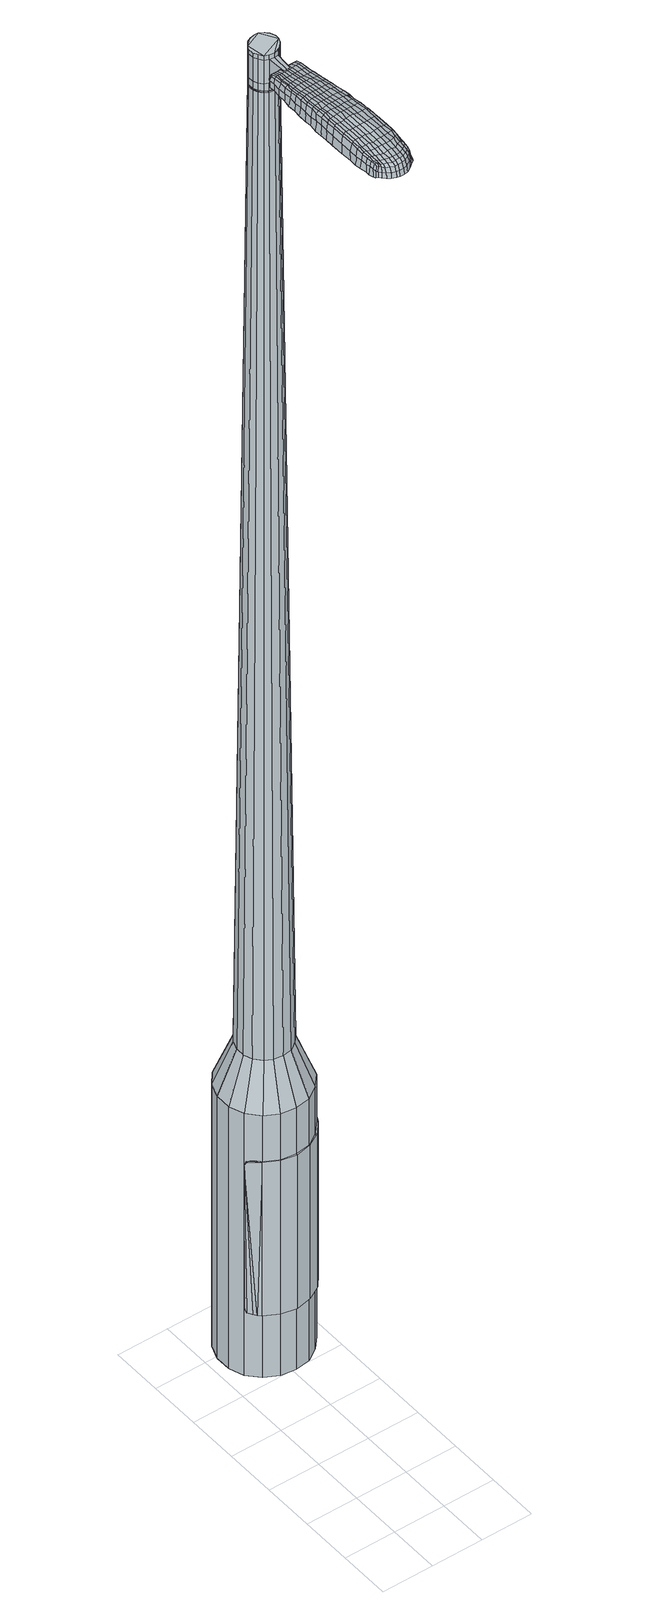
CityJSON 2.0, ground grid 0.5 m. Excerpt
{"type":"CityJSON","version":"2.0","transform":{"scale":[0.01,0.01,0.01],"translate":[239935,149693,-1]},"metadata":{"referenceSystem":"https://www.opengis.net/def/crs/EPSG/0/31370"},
"CityObjects":{
"object1":{"type":"GenericCityObject","attributes":{"cluster":921,"mean_distance_to_centroid":0.335,"new_centroid_x":239935.51,"new_centroid_y":149695.43,"mean_distance_to_camera":13.57,"H1":11.95,"H2":11.98,"Z_final":116.16,"cluster2":-1,"proj_x":239927.96,"proj_y":149695.5,"id_line":91525,"bearing_l":0.597,"distance":7.55,"orientation":"right","G_obj":270.6},"geometry":[{"type":"MultiSurface","lod":"2","boundaries":[[[0,1,2,3]],[[1,4,5,2]],[[4,6,7,5]],[[6,8,9,7]],[[8,10,11,9]],[[10,12,13,11]],[[12,14,15,13]],[[14,16,17,15]],[[16,18,19,17]],[[18,20,21,19]],[[20,22,23,21]],[[22,24,25,23]],[[24,26,27,25]],[[26,28,29,27]],[[28,30,31,29]],[[30,32,33,31]],[[32,34,35,33]],[[34,0,3,35]],[[36,37,38,39]],[[38,40,41,42]],[[41,43,42]],[[42,44,45,46]],[[45,47,46]],[[46,48,49,50]],[[49,51,50]],[[42,46,50,38]],[[50,52,39,38]],[[53,36,39]],[[2,5,7,35]],[[7,9,11,15]],[[11,13,15]],[[15,17,19,23]],[[19,21,23]],[[23,25,27,31]],[[27,29,31]],[[15,23,31,7]],[[31,33,35,7]],[[3,2,35]],[[1,0,54,55]],[[0,34,56,54]],[[34,32,57,56]],[[32,30,58,57]],[[30,28,59,58]],[[28,26,60,59]],[[26,24,61,60]],[[24,22,62,61]],[[22,20,63,62]],[[20,18,64,63]],[[18,16,65,64]],[[16,14,66,65]],[[14,12,67,66]],[[12,10,68,67]],[[10,8,69,68]],[[8,6,70,69]],[[6,4,71,70]],[[4,1,55,71]],[[55,54,72,73]],[[54,56,74,72]],[[56,57,75,74]],[[57,58,76,75]],[[58,59,77,76]],[[59,60,78,77]],[[60,61,79,78]],[[61,62,80,79]],[[62,63,81,80]],[[63,64,82,81]],[[64,65,83,82]],[[65,66,84,83]],[[66,67,85,84]],[[67,68,86,85]],[[68,69,87,86]],[[69,70,88,87]],[[70,71,89,88]],[[71,55,73,89]],[[90,91,92,93]],[[94,95,91,90]],[[75,96,95,94]],[[97,98,96,75]],[[99,100,98,97]],[[101,102,100,99]],[[103,104,102,101]],[[80,105,104,103]],[[106,107,105,80]],[[82,108,107,106]],[[83,109,108,82]],[[84,110,109,83]],[[111,112,110,84]],[[113,114,112,111]],[[115,116,114,113]],[[117,118,116,115]],[[119,120,118,117]],[[93,92,120,119]],[[121,122,123,124]],[[125,121,124,126]],[[127,125,126,128]],[[129,127,128,130]],[[131,129,130,132]],[[133,131,132,134]],[[135,133,134,136]],[[137,135,136,138]],[[139,137,138,140]],[[141,139,140,142]],[[143,141,142,144]],[[145,143,144,146]],[[147,145,146,148]],[[149,147,148,150]],[[151,149,150,152]],[[153,151,152,154]],[[73,72,90,93]],[[72,74,94,90]],[[74,75,94]],[[76,97,75]],[[76,77,99,97]],[[77,78,101,99]],[[78,79,103,101]],[[79,80,103]],[[81,106,80]],[[81,82,106]],[[85,111,84]],[[85,86,113,111]],[[86,87,115,113]],[[87,88,117,115]],[[88,89,119,117]],[[89,73,93,119]],[[155,156,92,91]],[[156,157,120,92]],[[157,158,118,120]],[[158,159,116,118]],[[159,160,114,116]],[[160,161,112,114]],[[161,110,112]],[[162,107,108]],[[162,105,107]],[[163,104,105]],[[163,164,102,104]],[[164,165,100,102]],[[165,166,98,100]],[[166,96,98]],[[167,95,96]],[[167,155,91,95]],[[39,52,153,168]],[[156,155,169,154]],[[53,39,168,122]],[[155,167,123,169]],[[36,53,122,121]],[[167,96,124,123]],[[37,36,121,125]],[[96,166,126,124]],[[38,37,125,127]],[[166,165,128,126]],[[40,38,127,129]],[[165,164,130,128]],[[41,40,129,131]],[[164,163,132,130]],[[43,41,131,133]],[[163,105,134,132]],[[42,43,133,135]],[[105,162,136,134]],[[44,42,135,137]],[[162,108,138,136]],[[45,44,137,139]],[[108,109,140,138]],[[47,45,139,141]],[[109,110,142,140]],[[46,47,141,143]],[[110,161,144,142]],[[48,46,143,145]],[[161,160,146,144]],[[49,48,145,147]],[[160,159,148,146]],[[51,49,147,149]],[[159,158,150,148]],[[50,51,149,151]],[[158,157,152,150]],[[52,50,151,153]],[[157,156,154,152]],[[153,154,170,171]],[[154,169,172,170]],[[169,123,173,172]],[[123,122,174,173]],[[122,168,175,174]],[[168,153,171,175]],[[176,177,178,179]],[[180,176,179,181]],[[176,180,182,183]],[[177,176,183,184]],[[185,186,187,188]],[[189,185,188,190]],[[185,189,191,192]],[[186,185,192,193]],[[194,195,196,197]],[[198,194,197,199]],[[194,198,200,201]],[[195,194,201,202]],[[203,204,205,206]],[[207,203,206,208]],[[203,207,209,210]],[[204,203,210,211]],[[212,213,214,215]],[[216,212,215,217]],[[212,216,218,219]],[[213,212,219,220]],[[221,222,223,224]],[[225,221,224,226]],[[221,225,227,228]],[[222,221,228,229]],[[230,231,232,233]],[[222,230,233,223]],[[230,222,229,234]],[[231,230,234,235]],[[236,237,238,239]],[[231,236,239,232]],[[236,231,235,240]],[[237,236,240,241]],[[242,180,181,243]],[[237,242,243,238]],[[242,237,241,244]],[[180,242,244,182]],[[245,246,247,248]],[[249,245,248,250]],[[245,249,251,252]],[[246,245,252,253]],[[254,255,256,257]],[[246,254,257,247]],[[254,246,253,258]],[[255,254,258,259]],[[260,261,262,263]],[[255,260,263,256]],[[260,255,259,264]],[[261,260,264,265]],[[266,267,268,269]],[[261,266,269,262]],[[266,261,265,270]],[[267,266,270,271]],[[272,177,184,273]],[[267,272,273,268]],[[272,267,271,274]],[[177,272,274,178]],[[275,276,277,278]],[[279,275,278,280]],[[275,279,281,282]],[[276,275,282,283]],[[284,285,286,287]],[[276,284,287,277]],[[284,276,283,288]],[[285,284,288,289]],[[290,291,292,293]],[[285,290,293,286]],[[290,285,289,294]],[[291,290,294,295]],[[296,189,190,297]],[[291,296,297,292]],[[296,291,295,298]],[[189,296,298,191]],[[299,300,301,302]],[[303,299,302,304]],[[299,303,305,306]],[[300,299,306,307]],[[308,309,310,311]],[[300,308,311,301]],[[308,300,307,312]],[[309,308,312,313]],[[314,315,316,317]],[[309,314,317,310]],[[314,309,313,318]],[[315,314,318,319]],[[320,321,322,323]],[[315,320,323,316]],[[320,315,319,324]],[[321,320,324,325]],[[326,186,193,327]],[[321,326,327,322]],[[326,321,325,328]],[[186,326,328,187]],[[329,215,214,330]],[[331,329,330,332]],[[329,331,333,334]],[[215,329,334,217]],[[335,331,332,336]],[[337,335,336,338]],[[335,337,339,340]],[[331,335,340,333]],[[341,337,338,342]],[[343,341,342,344]],[[341,343,345,346]],[[337,341,346,339]],[[347,343,344,348]],[[349,347,348,350]],[[347,349,351,352]],[[343,347,352,345]],[[353,349,350,354]],[[204,353,354,205]],[[353,204,211,355]],[[349,353,355,351]],[[356,357,202,201]],[[358,356,201,200]],[[356,358,359,360]],[[357,356,360,361]],[[362,363,361,360]],[[364,362,360,359]],[[362,364,365,366]],[[363,362,366,367]],[[368,369,367,366]],[[370,368,366,365]],[[368,370,371,372]],[[369,368,372,373]],[[374,375,373,372]],[[376,374,372,371]],[[374,376,209,207]],[[375,374,207,208]],[[377,378,379,380]],[[279,377,380,281]],[[377,279,280,381]],[[378,377,381,382]],[[383,198,199,384]],[[378,383,384,379]],[[383,378,382,385]],[[198,383,385,200]],[[386,387,388,389]],[[225,386,389,227]],[[386,225,226,390]],[[387,386,390,391]],[[392,393,394,395]],[[387,392,395,388]],[[392,387,391,396]],[[393,392,396,397]],[[398,195,202,399]],[[393,398,399,394]],[[398,393,397,400]],[[195,398,400,196]],[[401,402,403,404]],[[183,401,404,184]],[[401,183,182,405]],[[402,401,405,406]],[[407,408,409,410]],[[402,407,410,403]],[[407,402,406,411]],[[408,407,411,412]],[[413,206,205,414]],[[408,413,414,409]],[[413,408,412,415]],[[206,413,415,208]],[[416,417,418,419]],[[188,416,419,190]],[[416,188,187,420]],[[417,416,420,421]],[[422,210,209,423]],[[417,422,423,418]],[[422,417,421,424]],[[210,422,424,211]],[[425,426,427,428]],[[303,425,428,305]],[[425,303,304,429]],[[426,425,429,430]],[[431,216,217,432]],[[426,431,432,427]],[[431,426,430,433]],[[216,431,433,218]],[[434,435,436,437]],[[249,434,437,251]],[[434,249,250,438]],[[435,434,438,439]],[[440,441,442,443]],[[435,440,443,436]],[[440,435,439,444]],[[441,440,444,445]],[[446,213,220,447]],[[441,446,447,442]],[[446,441,445,448]],[[213,446,448,214]],[[449,450,439,438]],[[248,449,438,250]],[[449,248,247,451]],[[450,449,451,452]],[[453,454,445,444]],[[450,453,444,439]],[[453,450,452,455]],[[454,453,455,456]],[[457,330,214,448]],[[454,457,448,445]],[[457,454,456,458]],[[330,457,458,332]],[[459,460,461,462]],[[306,459,462,307]],[[459,306,305,428]],[[460,459,428,427]],[[463,334,333,464]],[[460,463,464,461]],[[463,460,427,432]],[[334,463,432,217]],[[465,466,452,451]],[[257,465,451,247]],[[465,257,256,467]],[[466,465,467,468]],[[469,470,456,455]],[[466,469,455,452]],[[469,466,468,471]],[[470,469,471,472]],[[473,336,332,458]],[[470,473,458,456]],[[473,470,472,474]],[[336,473,474,338]],[[475,476,477,478]],[[312,475,478,313]],[[475,312,307,462]],[[476,475,462,461]],[[479,340,339,480]],[[476,479,480,477]],[[479,476,461,464]],[[340,479,464,333]],[[481,482,468,467]],[[263,481,467,256]],[[481,263,262,483]],[[482,481,483,484]],[[485,486,472,471]],[[482,485,471,468]],[[485,482,484,487]],[[486,485,487,488]],[[489,342,338,474]],[[486,489,474,472]],[[489,486,488,490]],[[342,489,490,344]],[[491,492,493,494]],[[318,491,494,319]],[[491,318,313,478]],[[492,491,478,477]],[[495,346,345,496]],[[492,495,496,493]],[[495,492,477,480]],[[346,495,480,339]],[[497,498,484,483]],[[269,497,483,262]],[[497,269,268,499]],[[498,497,499,500]],[[501,502,488,487]],[[498,501,487,484]],[[501,498,500,503]],[[502,501,503,504]],[[505,348,344,490]],[[502,505,490,488]],[[505,502,504,506]],[[348,505,506,350]],[[507,508,509,510]],[[324,507,510,325]],[[507,324,319,494]],[[508,507,494,493]],[[511,352,351,512]],[[508,511,512,509]],[[511,508,493,496]],[[352,511,496,345]],[[513,514,500,499]],[[273,513,499,268]],[[513,273,184,404]],[[514,513,404,403]],[[515,516,504,503]],[[514,515,503,500]],[[515,514,403,410]],[[516,515,410,409]],[[517,354,350,506]],[[516,517,506,504]],[[517,516,409,414]],[[354,517,414,205]],[[518,519,421,420]],[[328,518,420,187]],[[518,328,325,510]],[[519,518,510,509]],[[520,355,211,424]],[[519,520,424,421]],[[520,519,509,512]],[[355,520,512,351]],[[521,522,382,381]],[[278,521,381,280]],[[521,278,277,523]],[[522,521,523,524]],[[525,358,200,385]],[[522,525,385,382]],[[525,522,524,526]],[[358,525,526,359]],[[527,528,529,530]],[[228,527,530,229]],[[527,228,227,389]],[[528,527,389,388]],[[531,532,533,534]],[[528,531,534,529]],[[531,528,388,395]],[[532,531,395,394]],[[535,357,361,536]],[[532,535,536,533]],[[535,532,394,399]],[[357,535,399,202]],[[537,538,524,523]],[[287,537,523,277]],[[537,287,286,539]],[[538,537,539,540]],[[541,364,359,526]],[[538,541,526,524]],[[541,538,540,542]],[[364,541,542,365]],[[543,544,545,546]],[[234,543,546,235]],[[543,234,229,530]],[[544,543,530,529]],[[547,548,549,550]],[[544,547,550,545]],[[547,544,529,534]],[[548,547,534,533]],[[551,363,367,552]],[[548,551,552,549]],[[551,548,533,536]],[[363,551,536,361]],[[553,554,540,539]],[[293,553,539,286]],[[553,293,292,555]],[[554,553,555,556]],[[557,370,365,542]],[[554,557,542,540]],[[557,554,556,558]],[[370,557,558,371]],[[559,560,561,562]],[[240,559,562,241]],[[559,240,235,546]],[[560,559,546,545]],[[563,564,565,566]],[[560,563,566,561]],[[563,560,545,550]],[[564,563,550,549]],[[567,369,373,568]],[[564,567,568,565]],[[567,564,549,552]],[[369,567,552,367]],[[569,570,556,555]],[[297,569,555,292]],[[569,297,190,419]],[[570,569,419,418]],[[571,376,371,558]],[[570,571,558,556]],[[571,570,418,423]],[[376,571,423,209]],[[572,573,406,405]],[[244,572,405,182]],[[572,244,241,562]],[[573,572,562,561]],[[574,575,412,411]],[[573,574,411,406]],[[574,573,561,566]],[[575,574,566,565]],[[576,375,208,415]],[[575,576,415,412]],[[576,575,565,568]],[[375,576,568,373]],[[577,578,579,580]],[[580,579,581,582]],[[583,581,579,584]],[[584,579,578,585]],[[586,587,588,589]],[[589,588,590,591]],[[592,590,588,593]],[[593,588,587,594]],[[595,596,597,598]],[[598,597,599,600]],[[601,599,597,602]],[[602,597,596,603]],[[604,605,606,607]],[[607,606,608,609]],[[610,608,606,611]],[[611,606,605,612]],[[613,614,615,616]],[[616,615,617,618]],[[619,617,615,620]],[[620,615,614,621]],[[622,623,624,625]],[[625,624,626,627]],[[628,626,624,629]],[[629,624,623,630]],[[631,632,633,634]],[[634,633,623,622]],[[630,623,633,635]],[[635,633,632,636]],[[637,638,639,640]],[[640,639,632,631]],[[636,632,639,641]],[[641,639,638,642]],[[582,581,643,644]],[[644,643,638,637]],[[642,638,643,645]],[[645,643,581,583]],[[646,647,648,649]],[[649,648,650,651]],[[652,650,648,653]],[[653,648,647,654]],[[655,656,657,658]],[[658,657,647,646]],[[654,647,657,659]],[[659,657,656,660]],[[661,662,663,664]],[[664,663,656,655]],[[660,656,663,665]],[[665,663,662,666]],[[667,668,669,670]],[[670,669,662,661]],[[666,662,669,671]],[[671,669,668,672]],[[585,578,673,674]],[[674,673,668,667]],[[672,668,673,675]],[[675,673,578,577]],[[676,677,678,679]],[[679,678,680,681]],[[682,680,678,683]],[[683,678,677,684]],[[685,686,687,688]],[[688,687,677,676]],[[684,677,687,689]],[[689,687,686,690]],[[691,692,693,694]],[[694,693,686,685]],[[690,686,693,695]],[[695,693,692,696]],[[591,590,697,698]],[[698,697,692,691]],[[696,692,697,699]],[[699,697,590,592]],[[700,701,702,703]],[[703,702,704,705]],[[706,704,702,707]],[[707,702,701,708]],[[709,710,711,712]],[[712,711,701,700]],[[708,701,711,713]],[[713,711,710,714]],[[715,716,717,718]],[[718,717,710,709]],[[714,710,717,719]],[[719,717,716,720]],[[721,722,723,724]],[[724,723,716,715]],[[720,716,723,725]],[[725,723,722,726]],[[594,587,727,728]],[[728,727,722,721]],[[726,722,727,729]],[[729,727,587,586]],[[613,616,730,731]],[[731,730,732,733]],[[734,732,730,735]],[[735,730,616,618]],[[733,732,736,737]],[[737,736,738,739]],[[740,738,736,741]],[[741,736,732,734]],[[739,738,742,743]],[[743,742,744,745]],[[746,744,742,747]],[[747,742,738,740]],[[745,744,748,749]],[[749,748,750,751]],[[752,750,748,753]],[[753,748,744,746]],[[751,750,754,755]],[[755,754,605,604]],[[612,605,754,756]],[[756,754,750,752]],[[603,757,758,602]],[[602,758,759,601]],[[760,759,758,761]],[[761,758,757,762]],[[762,763,764,761]],[[761,764,765,760]],[[766,765,764,767]],[[767,764,763,768]],[[768,769,770,767]],[[767,770,771,766]],[[772,771,770,773]],[[773,770,769,774]],[[774,775,776,773]],[[773,776,777,772]],[[610,777,776,608]],[[608,776,775,609]],[[778,779,780,781]],[[781,780,680,682]],[[681,680,780,782]],[[782,780,779,783]],[[600,599,784,785]],[[785,784,779,778]],[[783,779,784,786]],[[786,784,599,601]],[[787,788,789,790]],[[790,789,626,628]],[[627,626,789,791]],[[791,789,788,792]],[[793,794,795,796]],[[796,795,788,787]],[[792,788,795,797]],[[797,795,794,798]],[[603,596,799,800]],[[800,799,794,793]],[[798,794,799,801]],[[801,799,596,595]],[[802,803,804,805]],[[805,804,584,585]],[[583,584,804,806]],[[806,804,803,807]],[[808,809,810,811]],[[811,810,803,802]],[[807,803,810,812]],[[812,810,809,813]],[[604,607,814,815]],[[815,814,809,808]],[[813,809,814,816]],[[816,814,607,609]],[[817,818,819,820]],[[820,819,589,591]],[[586,589,819,821]],[[821,819,818,822]],[[610,611,823,824]],[[824,823,818,817]],[[822,818,823,825]],[[825,823,611,612]],[[826,827,828,829]],[[829,828,704,706]],[[705,704,828,830]],[[830,828,827,831]],[[618,617,832,833]],[[833,832,827,826]],[[831,827,832,834]],[[834,832,617,619]],[[835,836,837]],[[837,836,650,652]],[[651,650,836,838]],[[838,836,835,839]],[[840,841,842,843]],[[843,842,835,837]],[[839,835,842,844]],[[844,842,841,845]],[[621,614,846,847]],[[847,846,841,840]],[[845,841,846,848]],[[848,846,614,613]],[[839,849,850,838]],[[838,850,649,651]],[[646,649,850,851]],[[851,850,849,852]],[[845,853,854,844]],[[844,854,849,839]],[[852,849,854,855]],[[855,854,853,856]],[[613,731,857,848]],[[848,857,853,845]],[[856,853,857,858]],[[858,857,731,733]],[[859,860,861,862]],[[862,861,707,708]],[[706,707,861,829]],[[829,861,860,826]],[[734,735,863,864]],[[864,863,860,859]],[[826,860,863,833]],[[833,863,735,618]],[[852,865,851]],[[851,865,658,646]],[[655,658,865,866]],[[866,865,867]],[[856,868,869,855]],[[855,869,865,852]],[[867,865,869,870]],[[870,869,868,871]],[[733,737,872,858]],[[858,872,868,856]],[[871,868,872,873]],[[873,872,737,739]],[[874,875,876,877]],[[877,876,713,714]],[[708,713,876,862]],[[862,876,875,859]],[[740,741,878,879]],[[879,878,875,874]],[[859,875,878,864]],[[864,878,741,734]],[[867,880,881,866]],[[866,881,664,655]],[[661,664,881,882]],[[882,881,880,883]],[[871,884,885,870]],[[870,885,880,867]],[[883,880,885,886]],[[886,885,884,887]],[[739,743,888,873]],[[873,888,884,871]],[[887,884,888,889]],[[889,888,743,745]],[[890,891,892,893]],[[893,892,719,720]],[[714,719,892,877]],[[877,892,891,874]],[[746,747,894,895]],[[895,894,891,890]],[[874,891,894,879]],[[879,894,747,740]],[[883,896,897,882]],[[882,897,670,661]],[[667,670,897,898]],[[898,897,896,899]],[[887,900,901,886]],[[886,901,896,883]],[[899,896,901,902]],[[902,901,900,903]],[[745,749,904,889]],[[889,904,900,887]],[[903,900,904,905]],[[905,904,749,751]],[[906,907,908,909]],[[909,908,725,726]],[[720,725,908,893]],[[893,908,907,890]],[[752,753,910,911]],[[911,910,907,906]],[[890,907,910,895]],[[895,910,753,746]],[[899,912,913,898]],[[898,913,674,667]],[[585,674,913,805]],[[805,913,912,802]],[[903,914,915,902]],[[902,915,912,899]],[[802,912,915,811]],[[811,915,914,808]],[[751,755,916,905]],[[905,916,914,903]],[[808,914,916,815]],[[815,916,755,604]],[[822,917,918,821]],[[821,918,729,586]],[[726,729,918,909]],[[909,918,917,906]],[[612,756,919,825]],[[825,919,917,822]],[[906,917,919,911]],[[911,919,756,752]],[[783,920,921,782]],[[782,921,679,681]],[[676,679,921,922]],[[922,921,920,923]],[[601,759,924,786]],[[786,924,920,783]],[[923,920,924,925]],[[925,924,759,760]],[[926,927,928,929]],[[929,928,629,630]],[[628,629,928,790]],[[790,928,927,787]],[[930,931,932,933]],[[933,932,927,926]],[[787,927,932,796]],[[796,932,931,793]],[[762,757,934,935]],[[935,934,931,930]],[[793,931,934,800]],[[800,934,757,603]],[[923,936,937,922]],[[922,937,688,676]],[[685,688,937,938]],[[938,937,936,939]],[[760,765,940,925]],[[925,940,936,923]],[[939,936,940,941]],[[941,940,765,766]],[[942,943,944,945]],[[945,944,635,636]],[[630,635,944,929]],[[929,944,943,926]],[[946,947,948,949]],[[949,948,943,942]],[[926,943,948,933]],[[933,948,947,930]],[[768,763,950,951]],[[951,950,947,946]],[[930,947,950,935]],[[935,950,763,762]],[[939,952,953,938]],[[938,953,694,685]],[[691,694,953,954]],[[954,953,952,955]],[[766,771,956,941]],[[941,956,952,939]],[[955,952,956,957]],[[957,956,771,772]],[[958,959,960,961]],[[961,960,641,642]],[[636,641,960,945]],[[945,960,959,942]],[[962,963,964,965]],[[965,964,959,958]],[[942,959,964,949]],[[949,964,963,946]],[[774,769,966,967]],[[967,966,963,962]],[[946,963,966,951]],[[951,966,769,768]],[[955,968,969,954]],[[954,969,698,691]],[[591,698,969,820]],[[820,969,968,817]],[[772,777,970,957]],[[957,970,968,955]],[[817,968,970,824]],[[824,970,777,610]],[[807,971,972,806]],[[806,972,645,583]],[[642,645,972,961]],[[961,972,971,958]],[[813,973,974,812]],[[812,974,971,807]],[[958,971,974,965]],[[965,974,973,962]],[[609,775,975,816]],[[816,975,973,813]],[[962,973,975,967]],[[967,975,775,774]],[[577,580,179,178]],[[580,582,181,179]],[[592,593,192,191]],[[593,594,193,192]],[[595,598,197,196]],[[598,600,199,197]],[[619,620,219,218]],[[620,621,220,219]],[[622,625,224,223]],[[625,627,226,224]],[[631,634,233,232]],[[634,622,223,233]],[[637,640,239,238]],[[640,631,232,239]],[[582,644,243,181]],[[644,637,238,243]],[[652,653,252,251]],[[653,654,253,252]],[[654,659,258,253]],[[659,660,259,258]],[[660,665,264,259]],[[665,666,265,264]],[[666,671,270,265]],[[671,672,271,270]],[[672,675,274,271]],[[675,577,178,274]],[[682,683,282,281]],[[683,684,283,282]],[[684,689,288,283]],[[689,690,289,288]],[[690,695,294,289]],[[695,696,295,294]],[[696,699,298,295]],[[699,592,191,298]],[[700,703,302,301]],[[703,705,304,302]],[[709,712,311,310]],[[712,700,301,311]],[[715,718,317,316]],[[718,709,310,317]],[[721,724,323,322]],[[724,715,316,323]],[[594,728,327,193]],[[728,721,322,327]],[[778,781,380,379]],[[781,682,281,380]],[[600,785,384,199]],[[785,778,379,384]],[[627,791,390,226]],[[791,792,391,390]],[[792,797,396,391]],[[797,798,397,396]],[[798,801,400,397]],[[801,595,196,400]],[[705,830,429,304]],[[830,831,430,429]],[[831,834,433,430]],[[834,619,218,433]],[[837,437,436]],[[837,652,251,437]],[[840,843,443,442]],[[843,837,436,443]],[[621,847,447,220]],[[847,840,442,447]],[[976,977,978,979]],[[980,981,979,978]],[[982,983,984,985]],[[986,987,988,989]],[[977,990,991,978]],[[992,980,978,991]],[[993,982,985,994]],[[995,996,987,986]],[[990,997,998,991]],[[998,999,992,991]],[[1000,993,994,1001]],[[1002,996,995,1003]],[[997,1004,1005,998]],[[1005,1006,999,998]],[[1007,1000,1001,1008]],[[1009,1002,1003,1010]],[[1011,1012,1013,1014]],[[1015,1016,1012,1011]],[[1015,1017,1018,1016]],[[1017,1019,1020,1018]],[[1021,1022,1023,1024]],[[1025,1026,1022,1021]],[[1027,1028,1026,1025]],[[1029,1030,1028,1027]],[[1024,1013,1012,1021]],[[1021,1012,1016,1025]],[[1016,1018,1027,1025]],[[1018,1020,1029,1027]],[[985,984,981,980]],[[994,985,980,992]],[[999,1001,994,992]],[[1006,1008,1001,999]],[[986,989,983,982]],[[995,986,982,993]],[[1003,995,993,1000]],[[1010,1003,1000,1007]],[[987,1011,1014,988]],[[996,1015,1011,987]],[[1017,1015,996,1002]],[[1019,1017,1002,1009]],[[1031,1032,1033,1034]],[[1033,1035,1036,1037]],[[1033,1037,1038,1039]],[[1033,1039,1034]],[[1040,1031,1034,1041]],[[1042,1041,1034,1043]],[[1044,1043,1034]],[[1045,1033,1032,1046]],[[1047,1045,1046,1048]],[[1049,1047,1048,1050]],[[1051,1049,1050,1052]],[[1053,1051,1052,1054]],[[1054,1055,1056,1057]],[[1054,1057,1058,1059]],[[1054,1059,1060,1061]],[[1060,1062,1063,1064]],[[1060,1064,1065,1066]],[[1060,1066,1061]],[[1054,1061,1053]],[[1067,1068,1032,1031]],[[1069,1070,1035,1033]],[[1071,1072,1044,1034]],[[1068,1073,1046,1032]],[[1074,1069,1033,1045]],[[1073,1075,1048,1046]],[[1076,1074,1045,1047]],[[1075,1077,1050,1048]],[[1078,1076,1047,1049]],[[1077,1079,1052,1050]],[[1080,1078,1049,1051]],[[1079,1081,1054,1052]],[[1082,1080,1051,1053]],[[1081,1083,1055,1054]],[[1084,1085,1062,1060]],[[1086,1082,1053,1061]],[[1056,1055,1083,1087]],[[1057,1056,1087,1088]],[[1058,1057,1088,1089]],[[1059,1058,1089,1090]],[[1060,1059,1090,1084]],[[1091,1067,1031,1040]],[[1092,1091,1040,1041]],[[1093,1092,1041,1042]],[[1094,1093,1042,1043]],[[1072,1094,1043,1044]],[[1036,1035,1070,1095]],[[1063,1062,1085,1096]],[[1037,1036,1095,1097]],[[1038,1037,1097,1098]],[[1039,1038,1098,1099]],[[1034,1039,1099,1071]],[[1064,1063,1096,1100]],[[1065,1064,1100,1101]],[[1066,1065,1101,1102]],[[1061,1066,1102,1086]]]}]}
},
"vertices":[
[53,199,384],[39,201,384],[39,201,96],[53,199,96],[26,208,384],[26,208,96],[16,219,384],[16,219,96],[11,233,384],[11,233,96],[11,248,384],[11,248,96],[16,262,384],[16,262,96],[25,273,384],[25,273,96],[38,280,384],[38,280,96],[52,283,384],[52,283,96],[67,281,384],[67,281,96],[80,274,384],[80,274,96],[89,262,384],[89,262,96],[94,249,384],[94,249,96],[94,234,384],[94,234,96],[90,220,384],[90,220,96],[80,209,384],[80,209,96],[68,201,384],[68,201,96],[61,231,1524],[64,234,1524],[66,239,1524],[53,227,1524],[66,243,1524],[64,248,1524],[57,254,1524],[61,251,1524],[53,254,1524],[48,253,1524],[41,247,1524],[44,251,1524],[39,243,1524],[39,238,1524],[44,230,1524],[41,234,1524],[48,228,1524],[57,228,1524],[53,216,429],[44,217,429],[62,217,429],[69,222,429],[75,228,429],[78,237,429],[77,245,429],[74,254,429],[69,260,429],[61,265,429],[52,266,429],[44,264,429],[36,260,429],[31,253,429],[28,245,429],[28,236,429],[31,228,429],[37,221,429],[53,227,1483],[48,228,1483],[57,228,1483],[61,231,1483],[64,234,1483],[66,239,1483],[66,243,1483],[64,248,1483],[61,251,1483],[57,254,1483],[53,254,1483],[48,253,1483],[44,251,1483],[41,247,1483],[39,243,1483],[39,238,1483],[41,234,1483],[44,230,1483],[53,228,1483],[53,228,1485],[48,229,1485],[48,229,1483],[57,229,1483],[57,229,1485],[61,231,1485],[64,235,1483],[64,235,1485],[65,239,1483],[65,239,1485],[65,243,1483],[65,243,1485],[64,247,1483],[64,247,1485],[61,251,1485],[57,253,1483],[57,253,1485],[53,254,1485],[48,253,1485],[44,251,1485],[42,247,1483],[42,247,1485],[40,243,1483],[40,243,1485],[40,238,1483],[40,238,1485],[42,234,1483],[42,234,1485],[45,231,1483],[45,231,1485],[61,231,1519],[57,228,1519],[57,228,1493],[61,231,1493],[64,234,1519],[64,234,1493],[66,239,1519],[66,239,1493],[66,243,1519],[66,243,1493],[64,248,1519],[64,248,1493],[61,251,1519],[61,251,1493],[57,254,1519],[57,254,1493],[53,254,1519],[53,254,1493],[48,253,1519],[48,253,1493],[44,251,1519],[44,251,1493],[41,247,1519],[41,247,1493],[39,243,1519],[39,243,1493],[39,238,1519],[39,238,1493],[41,234,1519],[41,234,1493],[44,230,1519],[44,230,1493],[48,228,1519],[48,228,1493],[53,227,1485],[48,228,1485],[44,230,1485],[41,234,1485],[39,238,1485],[39,243,1485],[41,247,1485],[57,254,1485],[64,248,1485],[66,243,1485],[66,239,1485],[64,234,1485],[57,228,1485],[53,227,1519],[53,227,1493],[50,209,1513],[50,209,1518],[53,209,1513],[56,209,1513],[56,209,1518],[53,209,1518],[34,134,1519],[35,142,1518],[33,140,1509],[33,133,1510],[34,126,1519],[33,125,1510],[36,127,1526],[36,135,1525],[36,143,1525],[73,135,1519],[72,142,1518],[71,143,1525],[71,136,1525],[73,126,1519],[72,127,1526],[75,125,1510],[74,133,1510],[74,140,1509],[56,61,1519],[52,61,1519],[52,60,1513],[56,60,1513],[60,62,1519],[60,61,1513],[60,64,1524],[56,63,1524],[52,63,1524],[55,135,1530],[55,142,1529],[52,142,1529],[52,135,1530],[55,126,1531],[52,126,1531],[59,126,1530],[59,135,1530],[59,143,1529],[54,216,1512],[51,216,1512],[52,215,1517],[54,215,1517],[57,216,1512],[57,215,1517],[57,215,1506],[54,215,1506],[51,215,1506],[36,75,1519],[36,79,1519],[34,78,1512],[35,74,1512],[37,73,1518],[36,72,1512],[38,73,1522],[38,76,1523],[37,79,1524],[35,83,1519],[35,89,1519],[33,88,1512],[34,82,1512],[37,84,1524],[36,89,1525],[34,95,1519],[34,103,1519],[33,101,1511],[33,94,1511],[36,96,1526],[36,103,1526],[34,114,1519],[33,113,1510],[36,115,1526],[38,208,1513],[37,201,1513],[39,201,1518],[39,209,1517],[38,214,1512],[39,213,1516],[37,213,1506],[37,207,1507],[36,200,1507],[37,193,1514],[37,186,1515],[38,186,1520],[38,194,1519],[36,192,1507],[35,185,1507],[36,178,1515],[36,171,1516],[37,172,1522],[38,179,1521],[35,177,1508],[34,170,1508],[35,163,1517],[35,156,1517],[37,157,1524],[37,164,1523],[34,162,1508],[34,155,1509],[35,149,1518],[36,150,1524],[33,147,1509],[72,75,1519],[72,78,1519],[71,78,1524],[71,75,1523],[71,72,1518],[71,73,1522],[73,71,1512],[73,74,1512],[74,77,1512],[73,83,1519],[73,89,1519],[72,89,1525],[72,83,1524],[74,82,1512],[75,88,1512],[74,95,1519],[74,103,1519],[72,103,1526],[72,95,1526],[75,94,1511],[75,101,1511],[73,114,1519],[72,115,1526],[75,113,1510],[68,208,1513],[69,201,1513],[70,200,1507],[69,207,1507],[67,214,1512],[68,213,1506],[67,213,1516],[67,209,1517],[67,202,1518],[69,193,1514],[70,186,1515],[71,185,1507],[70,192,1507],[68,194,1519],[68,187,1520],[70,178,1515],[71,171,1516],[72,170,1508],[71,177,1508],[69,179,1521],[69,172,1522],[71,164,1517],[72,156,1517],[73,155,1509],[73,162,1508],[70,164,1523],[70,157,1524],[72,149,1518],[74,148,1509],[70,150,1524],[54,209,1519],[52,209,1519],[54,202,1520],[52,202,1520],[57,202,1520],[57,209,1519],[54,194,1522],[52,194,1522],[54,187,1523],[52,187,1523],[58,187,1523],[57,194,1521],[55,179,1524],[52,179,1524],[55,172,1525],[52,172,1525],[58,172,1525],[58,179,1524],[55,165,1526],[52,165,1526],[55,157,1527],[52,157,1527],[58,157,1527],[58,165,1526],[55,150,1528],[52,150,1528],[59,150,1528],[56,66,1527],[52,66,1527],[60,67,1526],[60,71,1527],[56,70,1528],[52,70,1528],[56,77,1529],[52,77,1529],[60,77,1528],[60,84,1530],[56,84,1530],[52,84,1530],[56,91,1531],[52,91,1531],[60,92,1530],[60,101,1531],[56,100,1531],[52,100,1531],[56,113,1531],[52,113,1531],[59,113,1531],[70,70,1518],[68,68,1519],[69,67,1513],[72,69,1513],[70,72,1523],[68,69,1523],[65,65,1519],[65,64,1513],[64,66,1524],[38,71,1518],[40,69,1518],[40,70,1523],[39,72,1523],[37,70,1513],[39,68,1513],[42,66,1519],[45,63,1519],[45,65,1524],[42,67,1523],[42,65,1513],[45,63,1513],[49,62,1519],[49,63,1524],[49,61,1513],[37,136,1528],[39,136,1528],[40,143,1528],[38,143,1527],[37,127,1528],[39,127,1529],[42,135,1529],[45,135,1530],[45,143,1529],[42,143,1528],[42,126,1529],[45,126,1530],[49,135,1530],[49,142,1529],[48,126,1531],[70,136,1528],[67,136,1529],[68,127,1529],[70,127,1528],[69,143,1527],[67,143,1528],[63,135,1529],[64,126,1530],[63,143,1528],[66,216,1512],[64,216,1512],[64,215,1517],[66,215,1517],[67,215,1506],[65,215,1506],[61,216,1512],[60,215,1517],[61,215,1506],[39,216,1512],[41,216,1512],[40,215,1506],[39,215,1506],[40,215,1517],[42,215,1517],[43,216,1512],[46,216,1512],[46,215,1506],[43,215,1506],[44,215,1517],[46,215,1517],[49,216,1512],[49,215,1506],[49,215,1517],[40,209,1519],[42,209,1519],[40,202,1520],[41,202,1520],[44,209,1519],[46,209,1519],[44,202,1520],[46,202,1520],[49,209,1519],[49,202,1520],[66,209,1519],[64,209,1519],[64,202,1520],[66,202,1520],[61,209,1519],[61,202,1520],[40,194,1521],[41,194,1521],[39,187,1522],[41,187,1522],[44,194,1521],[46,194,1521],[43,187,1522],[46,187,1523],[49,194,1522],[49,187,1523],[66,194,1521],[64,194,1521],[65,187,1522],[67,187,1522],[61,194,1521],[61,187,1522],[39,179,1523],[41,179,1523],[39,172,1524],[41,172,1524],[43,179,1523],[46,179,1524],[43,172,1525],[46,172,1525],[49,179,1524],[49,172,1525],[67,179,1523],[65,179,1523],[66,172,1524],[68,172,1524],[62,179,1524],[62,172,1525],[38,165,1525],[40,165,1525],[38,157,1526],[40,157,1526],[43,165,1526],[46,165,1526],[43,157,1527],[46,157,1527],[49,165,1526],[49,157,1527],[68,165,1525],[66,165,1525],[66,157,1526],[69,157,1526],[62,165,1526],[63,157,1527],[38,150,1527],[40,150,1527],[42,150,1527],[46,150,1528],[49,150,1528],[69,150,1527],[67,150,1527],[63,150,1528],[70,74,1525],[68,72,1525],[70,78,1526],[68,76,1526],[64,69,1526],[64,73,1527],[39,74,1525],[40,72,1525],[40,76,1526],[38,78,1525],[42,70,1525],[45,68,1526],[45,72,1527],[42,74,1526],[49,66,1526],[49,71,1527],[70,83,1526],[68,81,1527],[71,89,1527],[68,88,1528],[64,79,1528],[65,86,1529],[38,83,1526],[39,81,1527],[39,88,1528],[37,89,1527],[42,80,1527],[45,78,1528],[45,85,1529],[42,86,1528],[48,77,1528],[48,84,1530],[71,95,1528],[69,94,1529],[71,103,1528],[68,102,1529],[65,93,1529],[64,102,1530],[37,95,1528],[39,94,1528],[39,103,1529],[37,103,1528],[42,93,1529],[45,92,1530],[45,101,1530],[42,102,1530],[48,91,1530],[48,101,1531],[70,115,1529],[68,115,1529],[64,114,1530],[37,115,1528],[39,115,1529],[42,114,1530],[45,114,1530],[48,113,1531],[35,140,1509],[37,141,1518],[36,134,1518],[35,133,1509],[36,126,1519],[35,124,1510],[38,127,1525],[38,135,1525],[38,142,1525],[69,142,1525],[70,142,1518],[71,134,1518],[69,135,1525],[71,126,1519],[70,127,1525],[73,125,1510],[72,133,1509],[72,140,1509],[53,62,1513],[53,63,1519],[56,63,1519],[56,62,1513],[59,64,1519],[59,63,1513],[59,66,1524],[56,65,1524],[53,65,1524],[52,142,1528],[55,142,1528],[55,135,1529],[52,135,1529],[55,126,1529],[52,126,1529],[59,126,1529],[59,135,1529],[58,142,1528],[52,213,1516],[51,214,1512],[54,214,1512],[54,213,1516],[57,214,1512],[57,213,1516],[57,213,1506],[54,213,1506],[51,213,1506],[36,78,1512],[38,79,1519],[38,76,1518],[37,75,1512],[39,74,1518],[37,73,1512],[40,74,1522],[39,76,1523],[39,79,1523],[35,88,1512],[37,89,1519],[37,84,1519],[36,82,1512],[38,84,1524],[38,90,1525],[35,101,1511],[36,103,1519],[36,95,1519],[35,94,1511],[38,96,1525],[37,104,1526],[36,114,1519],[35,113,1510],[37,115,1526],[40,201,1518],[39,200,1513],[40,208,1513],[41,208,1517],[40,213,1512],[41,212,1515],[39,212,1506],[39,207,1506],[38,200,1507],[40,186,1520],[39,185,1514],[39,193,1514],[40,194,1519],[38,192,1507],[37,184,1507],[39,171,1522],[38,171,1516],[38,178,1515],[39,179,1521],[37,177,1508],[36,169,1508],[39,157,1523],[37,156,1517],[37,163,1516],[39,164,1522],[36,162,1508],[36,155,1508],[37,149,1517],[38,150,1524],[35,147,1509],[69,79,1523],[70,78,1519],[70,75,1518],[69,76,1523],[70,73,1518],[69,74,1522],[71,72,1512],[71,74,1512],[72,77,1512],[70,89,1525],[71,89,1519],[71,83,1519],[70,84,1524],[72,82,1512],[73,88,1512],[70,103,1526],[72,103,1519],[72,95,1519],[70,95,1525],[73,94,1511],[73,101,1511],[71,114,1519],[70,115,1526],[73,113,1510],[68,200,1507],[67,201,1513],[66,208,1513],[67,207,1506],[65,213,1512],[66,212,1506],[65,212,1515],[65,209,1517],[65,201,1518],[69,185,1507],[68,186,1514],[67,193,1514],[68,192,1507],[66,194,1519],[66,186,1520],[70,170,1508],[69,171,1516],[68,178,1515],[70,177,1508],[67,179,1521],[67,172,1522],[71,155,1508],[70,156,1517],[69,163,1516],[71,162,1508],[68,164,1522],[68,157,1523],[70,149,1517],[72,147,1509],[69,150,1524],[54,208,1518],[52,208,1518],[54,201,1519],[52,201,1519],[57,201,1519],[57,208,1518],[54,194,1520],[52,194,1520],[54,186,1521],[52,186,1521],[57,186,1521],[57,194,1520],[55,179,1523],[52,179,1523],[55,171,1524],[52,171,1524],[58,171,1524],[58,179,1523],[55,164,1525],[52,164,1525],[55,157,1526],[52,157,1526],[58,157,1526],[58,164,1525],[55,149,1527],[52,149,1527],[58,149,1527],[53,67,1526],[56,67,1526],[59,68,1525],[59,72,1526],[56,71,1526],[52,71,1526],[52,77,1528],[56,77,1528],[59,78,1527],[59,85,1528],[56,84,1529],[52,84,1529],[52,91,1530],[56,91,1530],[59,92,1529],[59,101,1530],[56,100,1530],[52,100,1530],[52,113,1530],[55,113,1530],[59,113,1530],[68,69,1513],[67,70,1518],[69,72,1518],[70,71,1512],[68,73,1523],[66,71,1523],[63,67,1519],[64,66,1513],[63,68,1523],[42,71,1523],[41,70,1518],[40,72,1518],[40,73,1523],[38,71,1512],[40,69,1512],[46,67,1523],[46,65,1519],[43,68,1519],[44,69,1523],[43,67,1513],[46,65,1513],[49,64,1519],[49,65,1524],[49,63,1513],[40,142,1527],[40,135,1527],[39,135,1527],[39,142,1526],[39,127,1527],[40,127,1528],[46,142,1528],[46,135,1528],[43,135,1528],[43,142,1527],[42,126,1528],[46,126,1529],[49,135,1529],[49,142,1528],[49,126,1529],[67,127,1528],[67,135,1527],[68,136,1527],[69,127,1527],[68,143,1526],[67,142,1527],[63,135,1528],[63,126,1528],[63,142,1527],[64,213,1516],[64,214,1512],[65,214,1512],[65,213,1516],[66,213,1506],[65,213,1506],[61,214,1512],[60,213,1516],[61,213,1506],[41,213,1512],[40,214,1512],[40,213,1506],[41,213,1516],[42,213,1516],[46,213,1506],[46,214,1512],[43,214,1512],[43,213,1506],[44,213,1516],[46,213,1516],[49,214,1512],[49,213,1506],[49,213,1516],[42,208,1518],[41,208,1518],[41,201,1519],[42,201,1519],[47,208,1518],[44,208,1518],[44,201,1519],[46,201,1519],[49,208,1518],[49,201,1519],[64,201,1519],[64,208,1518],[65,208,1518],[65,201,1519],[60,208,1518],[61,201,1519],[41,194,1520],[40,186,1521],[41,186,1521],[46,194,1520],[44,194,1520],[44,186,1521],[46,186,1521],[49,194,1520],[49,186,1521],[65,186,1521],[64,194,1520],[65,194,1520],[66,186,1521],[61,194,1520],[61,186,1521],[41,179,1522],[40,179,1522],[40,171,1523],[41,171,1523],[46,179,1522],[43,179,1522],[43,171,1523],[46,171,1524],[49,179,1523],[49,171,1524],[65,172,1523],[65,179,1522],[66,179,1522],[67,172,1523],[61,179,1522],[62,171,1523],[41,164,1524],[40,164,1524],[39,157,1525],[40,157,1525],[46,164,1525],[43,164,1524],[43,157,1525],[46,157,1526],[49,164,1525],[49,157,1526],[66,157,1525],[66,164,1524],[67,164,1524],[67,157,1525],[62,164,1524],[62,157,1525],[40,150,1526],[39,150,1526],[46,149,1527],[43,149,1526],[49,149,1527],[66,150,1526],[68,150,1526],[62,150,1526],[67,73,1524],[68,75,1524],[68,78,1525],[67,76,1525],[63,70,1525],[64,74,1525],[41,77,1525],[41,73,1524],[40,75,1524],[40,78,1525],[46,73,1526],[46,69,1525],[44,71,1524],[43,75,1525],[49,68,1525],[49,72,1526],[67,82,1526],[69,83,1526],[69,89,1526],[68,88,1527],[64,80,1526],[64,86,1527],[40,88,1527],[40,82,1526],[39,83,1526],[39,89,1526],[46,86,1528],[46,79,1527],[43,80,1526],[43,87,1527],[49,78,1527],[49,85,1528],[68,94,1527],[69,95,1527],[69,103,1527],[68,103,1528],[64,93,1528],[64,102,1529],[40,103,1528],[40,95,1527],[39,95,1527],[38,103,1527],[45,101,1529],[45,92,1529],[42,93,1528],[42,102,1528],[49,92,1529],[49,101,1530],[67,115,1528],[69,115,1528],[63,114,1529],[40,115,1528],[38,115,1528],[45,114,1529],[42,114,1529],[49,113,1530],[39,213,1508],[46,213,1508],[45,180,1509],[37,180,1509],[45,159,1510],[36,158,1510],[44,119,1512],[35,119,1512],[35,137,1511],[44,137,1511],[45,101,1513],[45,88,1514],[36,87,1514],[35,101,1513],[53,213,1508],[53,180,1509],[53,159,1510],[54,119,1512],[53,137,1511],[54,101,1513],[54,88,1514],[59,213,1508],[61,180,1509],[62,159,1510],[63,119,1512],[63,137,1511],[63,88,1514],[63,101,1513],[66,213,1508],[69,180,1509],[70,159,1510],[72,119,1512],[72,137,1511],[72,88,1514],[73,101,1513],[46,74,1514],[47,69,1514],[40,69,1514],[37,74,1514],[54,74,1514],[54,69,1514],[63,74,1514],[61,70,1514],[71,74,1514],[68,70,1514],[50,65,1515],[53,62,1515],[52,62,1515],[46,65,1515],[54,65,1515],[54,62,1515],[59,65,1515],[55,62,1515],[63,65,1515],[56,62,1515],[92,222,334],[90,218,334],[90,218,165],[95,232,171],[92,222,165],[93,226,165],[94,229,166],[95,230,167],[95,232,169],[93,226,334],[94,229,333],[95,230,332],[95,232,331],[95,232,328],[81,207,165],[81,207,334],[68,200,165],[68,200,334],[53,197,165],[53,197,334],[38,200,165],[38,200,334],[25,207,165],[25,207,334],[22,210,334],[20,213,334],[18,215,333],[16,216,332],[16,217,331],[15,218,328],[22,210,165],[15,218,171],[16,217,169],[16,216,167],[18,215,166],[20,213,165],[89,223,334],[88,220,334],[88,220,165],[89,223,165],[92,233,171],[92,233,328],[79,209,334],[79,209,165],[67,202,334],[67,202,165],[53,200,334],[53,200,165],[39,202,334],[39,202,165],[27,209,334],[27,209,165],[24,212,334],[18,219,328],[18,219,171],[24,212,165],[22,214,334],[20,217,333],[19,218,332],[18,219,331],[90,227,334],[91,229,333],[92,231,332],[92,233,331],[90,227,165],[18,219,169],[91,229,166],[92,231,167],[92,233,169],[19,218,167],[20,217,166],[22,214,165]
]}
